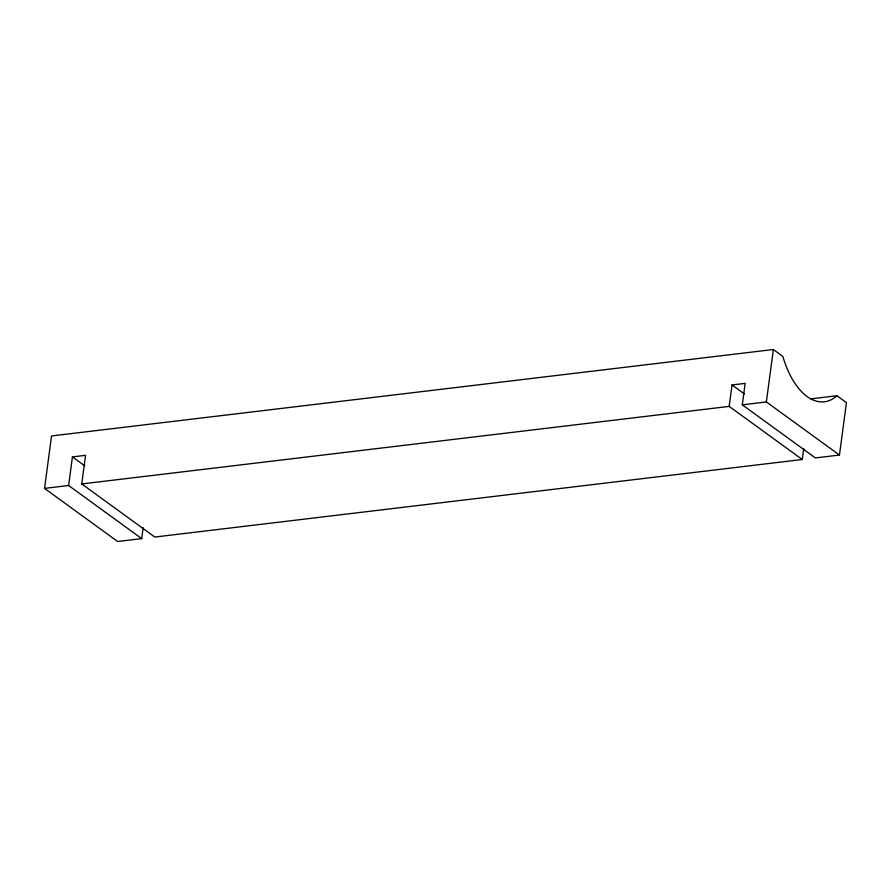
<?xml version="1.0" encoding="UTF-8"?>
<svg xmlns="http://www.w3.org/2000/svg" width="891" height="891" viewBox="0 0 891 891"><rect width="100%" height="100%" fill="white"/><g stroke="black" fill="none" stroke-linecap="round" stroke-linejoin="round"><path stroke-width="1.34" d="M143.161 527.717L141.702 538.621L117.645 541.494L44.55 488.391L51.544 435.955L773.355 349.506L782.833 356.389A71.425 37.634 83.2 0 0 836.972 395.727L846.45 402.609L839.456 455.045L815.388 457.929L742.303 404.826L745.166 383.375L732.034 384.945L729.172 406.396L802.268 459.5L803.704 448.774M141.702 538.621L68.607 485.506L72.427 456.905L85.547 455.334L81.738 483.936L154.822 537.039L802.268 459.5M839.456 455.045L766.36 401.941L773.355 349.506M44.55 488.391L68.607 485.506M81.738 483.936L729.172 406.396M742.303 404.826L766.36 401.941M810.754 398.867L836.972 395.727M732.034 384.945L744.408 393.933M72.427 456.905L84.801 465.893"/></g></svg>
